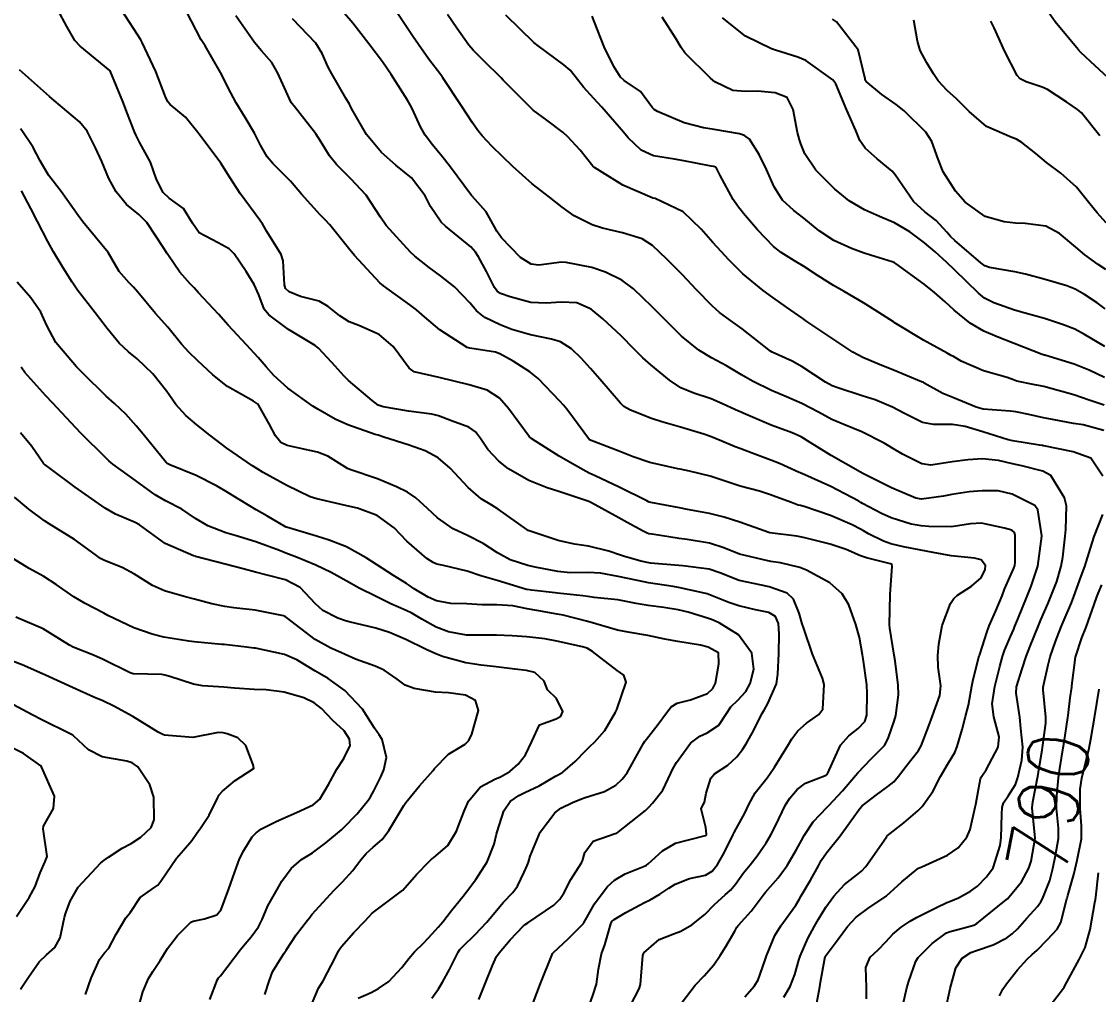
# Model space of a CAD drawing. Header units: metres. Extents: x 307586 to 320046, y 7427249 to 7434250.
# Drawn here: x 318114.9 to 318186.1, y 7430967.7 to 7431032 of the extents above; entities that cross this region are included whole.
import ezdxf
from ezdxf.enums import TextEntityAlignment as Align

# ---------------------------------------------------------------- set-up
doc = ezdxf.new("R2010")
doc.units = ezdxf.units.M
doc.header["$MEASUREMENT"] = 0
for name, color, linetype in [('Cotas', 45, 'Continuous'), ('Curvas de Nivel 1m', 11, 'Continuous'), ('Curvas de Nivel 5m', 15, 'Continuous')]:
    doc.layers.add(name, color=color, linetype=linetype)
doc.styles.add('Style-STANDARD', font='STANDARD.shx')

msp = doc.modelspace()

# ---------------------------------------------------------------- linework, layer by layer
at = {"layer": 'Curvas de Nivel 1m', "flags": 128}
for points, elevation in [([(318154.846, 7430966.317), (318155.739, 7430968.023), (318155.817, 7430968.303), (318155.982, 7430970.241), (318155.99, 7430970.301), (318156.002, 7430970.343), (318156.045, 7430970.407), (318157.064, 7430971.284), (318158.064, 7430971.686), (318158.49, 7430971.85), (318159.211, 7430972.263), (318160.08, 7430972.943), (318160.721, 7430973.609), (318161.42, 7430974.237), (318161.778, 7430974.553), (318162.104, 7430974.947), (318162.645, 7430975.695), (318163.074, 7430976.22), (318163.53, 7430976.814), (318164.138, 7430977.683), (318164.454, 7430978.205), (318164.759, 7430978.811), (318165.42, 7430980.191), (318165.711, 7430980.645), (318166.178, 7430981.216), (318166.727, 7430981.633), (318168.101, 7430982.161), (318168.16, 7430982.193), (318168.194, 7430982.252), (318169.051, 7430984.147), (318169.605, 7430984.757), (318170.23, 7430985.253), (318170.654, 7430985.708), (318170.787, 7430986.125), (318170.812, 7430987.57), (318170.789, 7430988.125), (318170.559, 7430989.848), (318170.515, 7430990.128), (318170.3, 7430991.266), (318170.068, 7430992.134), (318169.603, 7430993.424), (318169.171, 7430994.152), (318168.344, 7430994.874), (318166.804, 7430995.727), (318166.359, 7430995.9), (318165.09, 7430996.199), (318164.446, 7430996.291), (318164.364, 7430996.307), (318164.247, 7430996.329), (318162.368, 7430996.786), (318161.331, 7430997.205), (318160.375, 7430997.503), (318158.909, 7430997.743), (318158.378, 7430997.818), (318156.582, 7430998.097), (318156.381, 7430998.13), (318156.251, 7430998.172), (318155.991, 7430998.306), (318154.945, 7430998.879), (318154.391, 7430999.185), (318152.575, 7431000.174), (318152.402, 7431000.253), (318152.33, 7431000.278), (318152.138, 7431000.354), (318150.411, 7431000.922), (318149.635, 7431001.167), (318148.422, 7431001.642), (318147.078, 7431002.414), (318146.438, 7431002.926), (318145.721, 7431003.706), (318145.226, 7431004.438), (318144.895, 7431004.879), (318144.46, 7431005.168), (318143.32, 7431005.606), (318142.467, 7431005.922), (318142.021, 7431006.03), (318140.47, 7431006.231), (318138.796, 7431006.517), (318138.475, 7431006.632), (318138.069, 7431006.934), (318136.499, 7431008.272), (318136.223, 7431008.544), (318135.399, 7431009.444), (318134.521, 7431010.406), (318134.303, 7431010.572), (318132.539, 7431011.643), (318131.225, 7431012.61), (318130.931, 7431012.989), (318130.566, 7431013.935), (318130.268, 7431014.623), (318129.73, 7431015.48), (318128.929, 7431016.637), (318128.598, 7431016.983), (318127.883, 7431017.368), (318126.613, 7431018.023), (318126.177, 7431018.667), (318125.589, 7431019.632), (318124.639, 7431020.321), (318124.234, 7431020.694), (318123.793, 7431021.561), (318123.397, 7431022.703), (318122.686, 7431023.985), (318122.445, 7431024.468), (318122.345, 7431024.715), (318121.882, 7431025.899), (318121.574, 7431026.727), (318120.743, 7431028.74), (318118.759, 7431030.372), (318118.398, 7431030.764), (318117.866, 7431031.68), (318117.268, 7431032.775)], 783), ([(318158.004, 7430966.4), (318159.447, 7430968.259), (318160.029, 7430968.883), (318160.662, 7430969.618), (318161.093, 7430970.24), (318161.47, 7430970.817), (318162.067, 7430971.846), (318162.201, 7430972.099), (318162.299, 7430972.228), (318163.132, 7430973.17), (318163.926, 7430974.212), (318164, 7430974.305), (318164.096, 7430974.418), (318164.933, 7430975.376), (318165.519, 7430976.189), (318166.133, 7430977.237), (318166.469, 7430977.847), (318166.643, 7430978.175), (318167.241, 7430979.08), (318168.162, 7430980.047), (318168.283, 7430980.158), (318169.195, 7430981.128), (318170.043, 7430982.132), (318170.195, 7430982.309), (318171.082, 7430983.243), (318171.954, 7430984.113), (318172.06, 7430984.267), (318172.221, 7430984.658), (318172.606, 7430985.738), (318172.705, 7430986.105), (318172.881, 7430987.479), (318172.864, 7430988.104), (318172.666, 7430989.719), (318172.61, 7430990.107), (318172.31, 7430991.892), (318172.292, 7430992.11), (318172.333, 7430994.11), (318172.48, 7430995.99), (318172.45, 7430996.109), (318172.363, 7430996.146), (318170.764, 7430996.531), (318170.368, 7430996.673), (318169.436, 7430997.086), (318168.376, 7430997.449), (318166.689, 7430997.868), (318166.38, 7430997.927), (318166.159, 7430997.961), (318164.383, 7430998.196), (318164.319, 7430998.211), (318162.389, 7430998.883), (318161.364, 7430999.217), (318160.395, 7430999.462), (318158.94, 7430999.732), (318158.398, 7430999.831), (318156.503, 7431000.198), (318156.402, 7431000.22), (318156.348, 7431000.247), (318156.238, 7431000.302), (318154.416, 7431001.219), (318152.816, 7431001.957), (318152.43, 7431002.137), (318152.02, 7431002.356), (318151.006, 7431002.939), (318150.442, 7431003.257), (318148.621, 7431004.398), (318148.455, 7431004.551), (318147.097, 7431006.414), (318146.49, 7431007.099), (318145.677, 7431007.618), (318144.496, 7431007.973), (318142.503, 7431008.47), (318140.851, 7431008.839), (318140.509, 7431009.083), (318139.458, 7431010.511), (318138.535, 7431011.303), (318137.185, 7431011.892), (318136.547, 7431012.146), (318135.93, 7431012.549), (318135.167, 7431013.169), (318134.562, 7431013.511), (318133.317, 7431013.831), (318132.568, 7431014.122), (318132.33, 7431014.353), (318132.263, 7431014.595), (318132.178, 7431016.185), (318132.052, 7431016.598), (318131.102, 7431018.126), (318130.811, 7431018.617), (318130.733, 7431018.727), (318130.625, 7431018.86), (318129.335, 7431020.633), (318128.659, 7431021.697), (318128.055, 7431022.646), (318126.691, 7431024.47), (318126.603, 7431024.572), (318126.534, 7431024.662), (318125.715, 7431025.687), (318124.711, 7431026.51), (318124.548, 7431026.692), (318124.394, 7431027.017), (318123.751, 7431028.7), (318122.857, 7431030.614), (318122.813, 7431030.709), (318122.764, 7431030.804), (318121.505, 7431032.729)], 784), ([(318165.304, 7430967.479), (318165.72, 7430968.185), (318166.031, 7430968.966), (318166.295, 7430969.923), (318166.374, 7430970.177), (318166.889, 7430971.344), (318167.338, 7430972.167), (318167.603, 7430972.639), (318168.086, 7430973.437), (318168.607, 7430974.152), (318169.325, 7430974.921), (318170.114, 7430975.552), (318170.44, 7430975.805), (318170.73, 7430976.124), (318171.311, 7430976.939), (318172.111, 7430978.11), (318172.125, 7430978.128), (318172.143, 7430978.149), (318173.237, 7430979.014), (318174.16, 7430979.799), (318174.457, 7430980.086), (318175.169, 7430981.085), (318175.667, 7430982.068), (318176.202, 7430982.985), (318176.606, 7430983.659), (318176.766, 7430984.054), (318177.103, 7430985.179), (318177.333, 7430986.049), (318177.51, 7430986.788), (318177.744, 7430988.045), (318177.819, 7430988.493), (318178.226, 7430990.041), (318178.243, 7430990.081), (318178.285, 7430990.206), (318178.734, 7430991.606), (318178.896, 7430992.034), (318179.328, 7430993.025), (318179.74, 7430994.026), (318179.912, 7430994.452), (318180.354, 7430995.456), (318180.524, 7430995.854), (318180.577, 7430996.017), (318180.603, 7430996.254), (318180.615, 7430998.017), (318180.569, 7430998.202), (318180.386, 7430998.363), (318179.913, 7430998.5), (318178.391, 7430998.822), (318177.649, 7430998.788), (318176.388, 7430998.581), (318174.903, 7430998.597), (318174.388, 7430998.644), (318173.722, 7430998.764), (318172.394, 7430999.183), (318171.754, 7430999.477), (318170.516, 7431000.138), (318170.404, 7431000.199), (318170.274, 7431000.272), (318168.419, 7431001.254), (318166.496, 7431002.115), (318166.432, 7431002.139), (318166.402, 7431002.15), (318166.328, 7431002.182), (318165.008, 7431002.771), (318164.441, 7431003), (318163.205, 7431003.463), (318162.448, 7431003.74), (318162.091, 7431003.877), (318161.203, 7431004.249), (318160.457, 7431004.551), (318160.018, 7431004.706), (318158.466, 7431005.182), (318157.236, 7431005.528), (318156.475, 7431005.762), (318155.125, 7431006.32), (318154.713, 7431006.554), (318154.487, 7431006.764), (318153.136, 7431008.344), (318152.51, 7431009.061), (318151.901, 7431009.743), (318151.261, 7431010.369), (318150.53, 7431010.826), (318149.928, 7431010.99), (318148.536, 7431011.285), (318147.313, 7431011.641), (318146.546, 7431011.936), (318145.526, 7431012.435), (318144.981, 7431012.867), (318144.562, 7431013.378), (318143.515, 7431014.461), (318142.58, 7431015.191), (318141.846, 7431015.741), (318140.884, 7431016.496), (318140.597, 7431016.756), (318138.995, 7431018.516), (318138.628, 7431019.061), (318137.677, 7431020.53), (318136.659, 7431021.599), (318135.702, 7431022.555), (318135.247, 7431023.13), (318134.688, 7431024.029), (318134.331, 7431024.574), (318132.899, 7431026.4), (318132.76, 7431026.59), (318132.714, 7431026.661), (318131.833, 7431028.604), (318131.434, 7431029.294), (318130.757, 7431030.066), (318130.274, 7431030.625), (318129.037, 7431032.39)], 786), ([(318167.424, 7430966.75), (318167.68, 7430968.163), (318167.725, 7430968.464), (318168.043, 7430970.16), (318168.906, 7430971.301), (318169.517, 7430972.138), (318170.079, 7430972.756), (318170.86, 7430973.348), (318172.016, 7430974.111), (318172.058, 7430974.145), (318172.094, 7430974.175), (318173.113, 7430975.095), (318174.121, 7430975.94), (318174.214, 7430975.996), (318174.423, 7430976.085), (318176.131, 7430976.86), (318176.838, 7430977.351), (318177.421, 7430978.047), (318177.635, 7430978.558), (318177.964, 7430980.042), (318177.996, 7430980.212), (318178.181, 7430981.22), (318178.316, 7430981.914), (318178.367, 7430982.037), (318178.68, 7430982.515), (318179.494, 7430984.021), (318179.545, 7430984.698), (318179.207, 7430986.026), (318179.095, 7430986.871), (318179.259, 7430988.025), (318179.602, 7430989.346), (318179.779, 7430990.018), (318179.9, 7430990.405), (318180.303, 7430991.339), (318180.509, 7430991.818), (318180.592, 7430992.016), (318180.783, 7430992.479), (318181.401, 7430994.004), (318181.673, 7430994.67), (318182.099, 7430995.994), (318182.364, 7430997.971), (318182.363, 7430997.99), (318182.109, 7430999.704), (318181.9, 7430999.998), (318180.414, 7431000.75), (318179.489, 7431000.958), (318178.417, 7431000.974), (318177.566, 7431000.898), (318176.413, 7431000.717), (318175.862, 7431000.617), (318174.408, 7431000.417), (318174.031, 7431000.471), (318172.419, 7431001.163), (318170.483, 7431002.139), (318170.451, 7431002.157), (318170.433, 7431002.168), (318170.379, 7431002.195), (318168.444, 7431003.3), (318167.051, 7431004.174), (318166.458, 7431004.53), (318165.855, 7431004.796), (318164.47, 7431005.318), (318162.602, 7431006.108), (318162.482, 7431006.159), (318162.313, 7431006.233), (318161.045, 7431006.808), (318160.491, 7431007.043), (318159.35, 7431007.416), (318158.498, 7431007.772), (318157.745, 7431008.288), (318156.513, 7431009.309), (318155.97, 7431009.76), (318155.429, 7431010.316), (318154.536, 7431011.227), (318153.319, 7431012.342), (318152.559, 7431012.976), (318151.6, 7431013.401), (318150.564, 7431013.451), (318149.582, 7431013.37), (318148.563, 7431013.431), (318147.192, 7431013.788), (318146.569, 7431014.012), (318146.329, 7431014.182), (318146.164, 7431014.426), (318145.628, 7431015.474), (318145.096, 7431016.442), (318144.905, 7431016.753), (318144.603, 7431017.115), (318142.926, 7431018.467), (318142.626, 7431018.737), (318141.925, 7431019.77), (318141.576, 7431020.486), (318140.66, 7431021.66), (318139.64, 7431022.51), (318138.681, 7431023.337), (318137.683, 7431024.53), (318136.71, 7431026.254), (318136.615, 7431026.444), (318136.562, 7431026.542), (318136.327, 7431026.938), (318135.394, 7431028.56), (318135.164, 7431028.98), (318134.756, 7431029.891), (318134.331, 7431030.574), (318132.787, 7431032.193)], 787), ([(318170.78, 7430967.357), (318170.774, 7430968.122), (318170.728, 7430969.431), (318171.007, 7430970.12), (318171.552, 7430970.613), (318172.058, 7430971.129), (318172.525, 7430971.646), (318173.073, 7430972.1), (318173.667, 7430972.505), (318174.08, 7430972.752), (318175.413, 7430973.397), (318176.09, 7430973.731), (318176.319, 7430973.83), (318176.85, 7430974.052), (318177.657, 7430974.487), (318178.105, 7430974.826), (318178.719, 7430975.426), (318179.156, 7430976.025), (318179.62, 7430977.5), (318179.689, 7430978.017), (318179.72, 7430979.578), (318179.738, 7430980.016), (318179.844, 7430980.339), (318180.175, 7430980.805), (318180.64, 7430981.551), (318180.793, 7430982.004), (318181.053, 7430983.153), (318181.106, 7430984.001), (318180.983, 7430985.251), (318180.908, 7430986.003), (318180.677, 7430987.587), (318180.694, 7430988.006), (318181.077, 7430989.2), (318181.343, 7430989.999), (318181.596, 7430990.698), (318182.13, 7430991.993), (318182.317, 7430992.431), (318182.782, 7430993.532), (318182.972, 7430993.984), (318183.355, 7430994.973), (318183.648, 7430995.977), (318183.756, 7430996.589), (318183.91, 7430997.975), (318183.957, 7430998.405), (318183.996, 7430999.974), (318183.873, 7431000.514), (318182.971, 7431001.985), (318182.436, 7431002.27), (318181.045, 7431002.617), (318180.44, 7431002.753), (318179.504, 7431002.967), (318178.443, 7431003.074), (318177.472, 7431003.02), (318176.441, 7431002.881), (318175.032, 7431002.674), (318174.44, 7431002.751), (318173.153, 7431003.396), (318172.45, 7431003.807), (318172.265, 7431003.927), (318171.952, 7431004.118), (318170.464, 7431004.874), (318169.28, 7431005.343), (318168.476, 7431005.678), (318167.596, 7431006.169), (318166.489, 7431006.752), (318165.482, 7431007.184), (318164.497, 7431007.612), (318163.237, 7431008.223), (318162.507, 7431008.632), (318161.502, 7431009.234), (318160.518, 7431009.768), (318159.674, 7431010.268), (318158.537, 7431011.192), (318157.427, 7431012.291), (318156.562, 7431013.159), (318155.984, 7431013.725), (318155.367, 7431014.318), (318154.581, 7431014.902), (318153.5, 7431015.43), (318152.594, 7431015.749), (318150.894, 7431016.08), (318150.599, 7431016.087), (318149.089, 7431015.901), (318148.596, 7431015.957), (318147.876, 7431016.407), (318146.616, 7431017.711), (318146.326, 7431018.132), (318146.172, 7431018.427), (318145.613, 7431019.415), (318144.69, 7431020.449), (318144.644, 7431020.5), (318143.191, 7431022.465), (318142.679, 7431023.098), (318142.049, 7431023.842), (318141.569, 7431024.487), (318141.261, 7431025.054), (318140.711, 7431026.26), (318140.591, 7431026.501), (318140.408, 7431026.812), (318139.322, 7431028.514), (318138.751, 7431029.335), (318137.849, 7431030.529), (318136.783, 7431031.905), (318136.241, 7431032.548)], 788), ([(318186.397, 7431001.941), (318185.614, 7431003.122), (318184.449, 7431003.551), (318182.5, 7431003.942), (318182.453, 7431003.953), (318182.426, 7431003.963), (318182.213, 7431003.994), (318180.457, 7431004.274), (318180.14, 7431004.341), (318178.465, 7431004.862), (318177.299, 7431005.224), (318176.472, 7431005.343), (318175.2, 7431005.351), (318174.474, 7431005.491), (318173.24, 7431006.102), (318172.487, 7431006.504), (318171.34, 7431006.976), (318170.494, 7431007.252), (318168.875, 7431007.781), (318168.501, 7431007.922), (318168.057, 7431008.164), (318166.513, 7431009.173), (318165.863, 7431009.536), (318164.522, 7431010.145), (318164.412, 7431010.211), (318162.545, 7431011.689), (318161.764, 7431012.242), (318161.057, 7431012.752), (318160.562, 7431013.196), (318159.535, 7431014.27), (318158.588, 7431015.263), (318157.555, 7431016.29), (318156.612, 7431017.188), (318155.931, 7431017.625), (318154.62, 7431018.021), (318153.302, 7431018.343), (318152.625, 7431018.566), (318151.429, 7431019.166), (318150.636, 7431019.726), (318149.791, 7431020.389), (318148.656, 7431021.282), (318147.382, 7431022.413), (318146.68, 7431023.082), (318146.005, 7431023.75), (318145.351, 7431024.44), (318145.053, 7431024.799), (318144.701, 7431025.302), (318143.961, 7431026.458), (318142.74, 7431028.276), (318142.6, 7431028.472), (318141.803, 7431029.534), (318141.122, 7431030.495), (318140.77, 7431031.003), (318139.755, 7431032.51)], 789), ([(318186.49, 7431006.637), (318185.511, 7431006.972), (318184.496, 7431007.317), (318182.659, 7431007.831), (318182.502, 7431007.866), (318182.399, 7431007.889), (318181.807, 7431008), (318180.717, 7431008.229), (318180.506, 7431008.3), (318180.077, 7431008.455), (318178.512, 7431008.901), (318177.025, 7431009.547), (318176.521, 7431009.841), (318176.382, 7431009.922), (318176.1, 7431010.066), (318174.536, 7431010.932), (318172.612, 7431012.109), (318172.553, 7431012.144), (318171.353, 7431012.92), (318170.566, 7431013.411), (318169.286, 7431014.153), (318168.579, 7431014.555), (318167.567, 7431015.192), (318166.597, 7431015.817), (318165.999, 7431016.189), (318165.131, 7431016.725), (318164.612, 7431017.126), (318163.554, 7431018.221), (318162.634, 7431019.321), (318162.231, 7431019.828), (318161.954, 7431020.24), (318161.092, 7431021.828), (318160.866, 7431022.257), (318160.782, 7431022.366), (318160.674, 7431022.415), (318160.489, 7431022.448), (318158.678, 7431022.8), (318158.061, 7431022.904), (318156.681, 7431023.136), (318155.867, 7431023.494), (318155.002, 7431024.325), (318154.698, 7431024.688), (318153.273, 7431026.345), (318152.729, 7431026.925), (318152.042, 7431027.666), (318151.503, 7431028.369), (318151.16, 7431028.786), (318150.751, 7431029.143), (318149.043, 7431030.397), (318148.766, 7431030.63), (318146.901, 7431032.419)], 791), ([(318186.508, 7431008.454), (318185.494, 7431008.937), (318184.517, 7431009.349), (318182.576, 7431009.936), (318182.523, 7431009.95), (318182.49, 7431009.958), (318182.402, 7431009.992), (318180.533, 7431010.701), (318179.425, 7431011.146), (318178.545, 7431011.523), (318177.628, 7431012.049), (318176.562, 7431012.925), (318175.967, 7431013.47), (318175.264, 7431014.08), (318174.581, 7431014.63), (318172.731, 7431015.978), (318172.602, 7431016.059), (318172.481, 7431016.112), (318171.03, 7431016.556), (318170.608, 7431016.693), (318169.772, 7431016.988), (318168.617, 7431017.521), (318167.651, 7431018.17), (318166.631, 7431018.991), (318165.96, 7431019.514), (318165.21, 7431020.201), (318164.656, 7431021.083), (318164.166, 7431022.215), (318163.68, 7431023.223), (318163.033, 7431024.227), (318162.697, 7431024.481), (318162.363, 7431024.57), (318160.702, 7431024.856), (318159.989, 7431024.982), (318158.708, 7431025.311), (318156.953, 7431026.065), (318156.721, 7431026.192), (318156.622, 7431026.302), (318155.811, 7431027.391), (318154.741, 7431028.116), (318154.505, 7431028.332), (318154.052, 7431029.035), (318153.407, 7431030.344), (318152.787, 7431031.977), (318152.625, 7431032.353)], 792), ([(318186.532, 7431010.524), (318185.193, 7431011.31), (318184.548, 7431011.66), (318183.746, 7431011.978), (318182.557, 7431012.357), (318181.266, 7431012.716), (318180.562, 7431012.921), (318179.206, 7431013.394), (318178.57, 7431013.721), (318178.175, 7431014.044), (318176.596, 7431015.592), (318176.086, 7431016.068), (318175.305, 7431016.775), (318174.616, 7431017.37), (318173.641, 7431018.1), (318172.629, 7431018.693), (318171.623, 7431019.115), (318170.637, 7431019.543), (318169.626, 7431020.15), (318168.655, 7431020.94), (318167.41, 7431022.173), (318166.684, 7431023.266), (318166.429, 7431023.922), (318166.344, 7431024.185), (318166.212, 7431024.675), (318165.911, 7431026.192), (318165.513, 7431026.98), (318164.734, 7431027.286), (318163.565, 7431027.392), (318162.734, 7431027.374), (318161.932, 7431027.44), (318160.741, 7431028.024), (318160.457, 7431028.263), (318158.76, 7431029.948), (318158.503, 7431030.283), (318158.164, 7431030.894), (318157.253, 7431032.295)], 793), ([(318186.564, 7431013.015), (318186.027, 7431013.407), (318185.188, 7431013.961), (318184.578, 7431014.296), (318184.033, 7431014.524), (318182.587, 7431014.952), (318181.3, 7431015.301), (318180.594, 7431015.457), (318178.907, 7431015.728), (318178.6, 7431015.849), (318178.34, 7431016.043), (318176.618, 7431017.533), (318176.337, 7431017.781), (318176.08, 7431018.068), (318175.391, 7431018.839), (318174.636, 7431019.419), (318173.874, 7431020.098), (318172.669, 7431021.865), (318172.475, 7431022.113), (318171.48, 7431022.927), (318170.688, 7431023.638), (318170.337, 7431024.144), (318170.057, 7431024.792), (318169.465, 7431026.153), (318168.74, 7431027.888), (318168.54, 7431028.162), (318166.755, 7431029.43), (318166.232, 7431029.662), (318164.762, 7431030.113), (318164.492, 7431030.213), (318162.775, 7431031.05), (318161.256, 7431032.253)], 794), ([(318186.747, 7431028.314), (318185.891, 7431029.089), (318184.955, 7431029.967), (318184.766, 7431030.168), (318183.251, 7431031.985), (318182.8, 7431032.652)], 798), ([(318186.63, 7431018.684), (318186.039, 7431019.351), (318185.544, 7431019.956), (318184.659, 7431021.062), (318183.62, 7431021.981), (318182.68, 7431022.68), (318181.967, 7431023.282), (318181.052, 7431024.015), (318180.696, 7431024.219), (318180.388, 7431024.332), (318178.708, 7431025.074), (318177.572, 7431026.052), (318176.731, 7431026.889), (318176.11, 7431027.443), (318175.522, 7431028.078), (318175.214, 7431028.549), (318174.755, 7431029.28), (318174.331, 7431030.094), (318174.154, 7431030.714), (318173.902, 7431032.099)], 796), ([(318186.206, 7431024.441), (318184.996, 7431025.966), (318184.853, 7431026.097), (318184.725, 7431026.191), (318184.028, 7431026.679), (318182.738, 7431027.508), (318182.405, 7431027.66), (318181.34, 7431028.011), (318180.943, 7431028.215), (318180.747, 7431028.432), (318179.93, 7431030.028), (318179.226, 7431031.596), (318178.996, 7431032.038)], 797), ([(318152.231, 7430966.348), (318152.699, 7430967.661), (318152.91, 7430968.341), (318153.048, 7430969.325), (318153.238, 7430970.338), (318153.454, 7430970.934), (318153.86, 7430972.332), (318153.929, 7430972.477), (318154.076, 7430972.619), (318154.847, 7430973.085), (318156.087, 7430973.73), (318156.466, 7430973.919), (318157.091, 7430974.29), (318157.697, 7430974.686), (318158.103, 7430974.941), (318159.057, 7430975.318), (318160.112, 7430975.552), (318160.56, 7430975.802), (318160.906, 7430976.242), (318161.355, 7430977.013), (318161.961, 7430978.232), (318162.016, 7430978.36), (318162.147, 7430978.618), (318162.728, 7430979.654), (318162.993, 7430980.222), (318163.409, 7430980.983), (318164.19, 7430981.983), (318164.293, 7430982.107), (318164.365, 7430982.207), (318164.686, 7430982.691), (318165.612, 7430984.189), (318165.84, 7430984.564), (318166.226, 7430985.08), (318166.802, 7430985.607), (318167.629, 7430986.166), (318167.885, 7430986.525), (318167.965, 7430988.163), (318167.858, 7430988.573), (318167.205, 7430990.171), (318166.636, 7430991.849), (318166.526, 7430992.178), (318166.32, 7430992.875), (318165.952, 7430993.809), (318165.514, 7430994.192), (318164.339, 7430994.613), (318163.831, 7430994.724), (318162.345, 7430995.035), (318161.065, 7430995.536), (318160.356, 7430995.777), (318158.621, 7430996.016), (318158.359, 7430996.038), (318156.481, 7430996.179), (318156.361, 7430996.198), (318155.835, 7430996.308), (318154.693, 7430996.652), (318154.367, 7430996.765), (318153.728, 7430996.978), (318152.372, 7430997.301), (318151.455, 7430997.445), (318150.376, 7430997.69), (318148.463, 7430998.318), (318148.382, 7430998.351), (318148.304, 7430998.401), (318146.396, 7430999.748), (318145.98, 7431000.007), (318145.286, 7431000.437), (318144.414, 7431001.191), (318143.238, 7431002.462), (318142.44, 7431003.154), (318141.576, 7431003.615), (318140.448, 7431004.003), (318138.833, 7431004.516), (318138.454, 7431004.639), (318138.274, 7431004.702), (318136.461, 7431005.335), (318135.613, 7431005.701), (318134.471, 7431006.366), (318134.145, 7431006.573), (318132.49, 7431007.758), (318131.564, 7431008.604), (318131.057, 7431009.16), (318130.515, 7431009.786), (318129.747, 7431010.628), (318128.542, 7431011.933), (318127.893, 7431012.647), (318126.567, 7431014.066), (318126.292, 7431014.386), (318126.031, 7431014.668), (318125.335, 7431015.433), (318124.591, 7431016.526), (318124.492, 7431016.691), (318124.317, 7431016.973), (318123.163, 7431018.705), (318122.628, 7431019.247), (318121.821, 7431019.908), (318121.126, 7431020.733), (318120.656, 7431021.633), (318120.175, 7431022.745), (318119.769, 7431023.662), (318119.208, 7431024.755), (318118.699, 7431025.365), (318117.036, 7431026.777), (318116.717, 7431027.058), (318114.743, 7431028.81)], 782), ([(318148.723, 7430967.103), (318149.204, 7430968.382), (318149.968, 7430970.297), (318150.003, 7430970.371), (318150.025, 7430970.389), (318150.043, 7430970.404), (318151.061, 7430971.356), (318152.039, 7430972.35), (318152.057, 7430972.367), (318152.073, 7430972.4), (318152.782, 7430973.647), (318153.282, 7430974.338), (318153.647, 7430974.787), (318154.106, 7430975.22), (318154.804, 7430975.629), (318156.121, 7430976.167), (318156.209, 7430976.212), (318156.317, 7430976.298), (318157.277, 7430977.143), (318158.137, 7430977.658), (318160.029, 7430978.139), (318160.142, 7430978.174), (318160.177, 7430978.215), (318160.189, 7430978.25), (318160.147, 7430978.694), (318159.843, 7430979.938), (318159.997, 7430980.252), (318160.047, 7430980.369), (318160.174, 7430980.968), (318160.469, 7430981.967), (318160.715, 7430982.245), (318161.606, 7430982.829), (318162.204, 7430983.382), (318162.577, 7430983.859), (318162.817, 7430984.224), (318163.319, 7430985.126), (318163.855, 7430986.214), (318163.996, 7430986.462), (318164.25, 7430986.899), (318164.813, 7430988.202), (318164.911, 7430988.842), (318164.967, 7430990.2), (318165.005, 7430991.497), (318164.947, 7430992.2), (318164.761, 7430992.647), (318164.32, 7430992.92), (318163.435, 7430993.105), (318162.324, 7430993.356), (318161.669, 7430993.58), (318160.331, 7430994.112), (318160.221, 7430994.15), (318159.744, 7430994.266), (318158.337, 7430994.577), (318157.985, 7430994.636), (318156.342, 7430994.887), (318155.627, 7430995.027), (318154.348, 7430995.31), (318153.174, 7430995.518), (318152.351, 7430995.564), (318151.172, 7430995.546), (318150.352, 7430995.625), (318148.843, 7430995.908), (318148.357, 7430996.025), (318147.204, 7430996.412), (318146.367, 7430996.862), (318145.413, 7430997.478), (318144.376, 7430998.003), (318143.425, 7430998.46), (318142.39, 7430999.186), (318141.722, 7430999.806), (318140.959, 7431000.492), (318140.409, 7431000.874), (318139.685, 7431001.236), (318138.421, 7431001.752), (318136.6, 7431002.369), (318136.431, 7431002.435), (318136.251, 7431002.543), (318135.139, 7431003.259), (318134.442, 7431003.521), (318133.247, 7431003.78), (318132.447, 7431003.97), (318132.027, 7431004.174), (318131.682, 7431004.602), (318131.247, 7431005.394), (318130.568, 7431006.619), (318130.474, 7431006.724), (318130.206, 7431006.894), (318128.491, 7431007.877), (318127.526, 7431008.65), (318126.512, 7431009.587), (318125.961, 7431010.112), (318125.46, 7431010.676), (318124.539, 7431011.787), (318123.74, 7431012.698), (318122.567, 7431014.106), (318122.283, 7431014.427), (318121.987, 7431014.719), (318121.334, 7431015.482), (318120.593, 7431016.74), (318118.931, 7431018.757), (318118.627, 7431019.176), (318117.485, 7431020.772), (318116.659, 7431021.853), (318116.104, 7431022.789), (318115.615, 7431023.729), (318114.894, 7431024.807), (318114.803, 7431024.918)], 781), ([(318142.007, 7430967.401), (318142.447, 7430968.035), (318142.711, 7430968.463), (318143.185, 7430969.305), (318143.752, 7430970.453), (318143.869, 7430970.628), (318144.048, 7430970.806), (318144.888, 7430971.61), (318145.658, 7430972.426), (318146.078, 7430972.94), (318146.752, 7430973.748), (318147.384, 7430974.407), (318147.683, 7430974.82), (318148.113, 7430975.743), (318148.332, 7430976.185), (318148.421, 7430976.396), (318148.527, 7430976.794), (318149.174, 7430978.385), (318150.156, 7430979.677), (318150.542, 7430979.983), (318151.318, 7430980.358), (318151.921, 7430980.598), (318152.168, 7430980.679), (318153.432, 7430981.079), (318154.181, 7430981.506), (318154.611, 7430981.9), (318154.934, 7430982.319), (318155.848, 7430983.944), (318156.044, 7430984.303), (318156.109, 7430984.407), (318156.217, 7430984.546), (318156.994, 7430985.53), (318157.551, 7430986.287), (318157.856, 7430986.675), (318158.249, 7430986.911), (318159.123, 7430987.138), (318160.256, 7430987.57), (318160.614, 7430987.892), (318160.789, 7430988.245), (318161.006, 7430989.512), (318160.972, 7430990.243), (318160.289, 7430990.623), (318159.786, 7430990.762), (318158.294, 7430991.004), (318157.424, 7430991.161), (318156.299, 7430991.403), (318155.011, 7430991.611), (318154.304, 7430991.744), (318152.346, 7430992.316), (318152.313, 7430992.329), (318152.244, 7430992.351), (318150.694, 7430992.743), (318150.317, 7430992.819), (318148.972, 7430993.046), (318148.321, 7430993.171), (318147.383, 7430993.349), (318146.323, 7430993.422), (318145.323, 7430993.435), (318144.323, 7430993.483), (318143.267, 7430993.517), (318142.325, 7430993.689), (318141.782, 7430993.93), (318140.843, 7430994.492), (318140.533, 7430994.695), (318140.336, 7430994.826), (318139.489, 7430995.361), (318138.349, 7430996.104), (318137.678, 7430996.527), (318136.364, 7430997.255), (318135.227, 7430997.701), (318134.374, 7430997.972), (318132.409, 7430998.563), (318132.383, 7430998.573), (318132.343, 7430998.591), (318131.089, 7430999.309), (318130.394, 7430999.717), (318128.873, 7431000.635), (318128.407, 7431000.918), (318127.765, 7431001.294), (318126.423, 7431001.979), (318124.685, 7431002.686), (318124.514, 7431002.769), (318124.434, 7431002.835), (318122.922, 7431004.705), (318122.459, 7431005.275), (318121.779, 7431006.034), (318121.021, 7431006.732), (318120.48, 7431007.225), (318118.93, 7431008.756), (318118.507, 7431009.178), (318117.134, 7431010.774), (318116.54, 7431011.904), (318116.154, 7431012.786), (318115.493, 7431013.727), (318114.572, 7431014.758)], 779), ([(318137.138, 7430967.397), (318138.012, 7430967.791), (318138.487, 7430968.041), (318139.171, 7430968.503), (318140.032, 7430969.428), (318140.491, 7430970.033), (318140.873, 7430970.482), (318141.471, 7430971.056), (318142.061, 7430971.675), (318142.434, 7430972.1), (318142.733, 7430972.463), (318143.321, 7430973.217), (318144.09, 7430974.164), (318144.317, 7430974.447), (318144.925, 7430975.258), (318145.676, 7430976.427), (318146.135, 7430977.59), (318146.299, 7430978.26), (318146.341, 7430978.418), (318146.779, 7430979.791), (318147.199, 7430980.41), (318147.76, 7430980.814), (318148.172, 7430981.003), (318149.12, 7430981.445), (318150.189, 7430982.082), (318150.374, 7430982.184), (318150.691, 7430982.365), (318151.503, 7430983.054), (318152.207, 7430983.782), (318152.487, 7430984.071), (318152.771, 7430984.344), (318153.453, 7430985.109), (318154.174, 7430986.331), (318154.198, 7430986.376), (318154.245, 7430986.503), (318154.872, 7430988.321), (318154.712, 7430988.768), (318154.27, 7430989.085), (318152.636, 7430990.346), (318152.286, 7430990.556), (318151.986, 7430990.655), (318150.293, 7430991.026), (318149.498, 7430991.179), (318148.297, 7430991.307), (318147.335, 7430991.372), (318146.298, 7430991.428), (318145.312, 7430991.42), (318144.298, 7430991.428), (318143.128, 7430991.635), (318142.305, 7430991.954), (318141.344, 7430992.48), (318140.698, 7430992.868), (318140.319, 7430993.054), (318139.31, 7430993.497), (318138.328, 7430993.986), (318137.208, 7430994.531), (318136.338, 7430995.002), (318135.362, 7430995.573), (318134.348, 7430996.06), (318133.055, 7430996.583), (318132.357, 7430996.853), (318131.939, 7430997.017), (318130.368, 7430997.592), (318128.999, 7430998.009), (318128.376, 7430998.19), (318127.197, 7430998.652), (318126.388, 7430999.133), (318125.466, 7430999.746), (318124.399, 7431000.299), (318123.716, 7431000.697), (318122.417, 7431001.639), (318120.909, 7431002.733), (318120.641, 7431002.943), (318120.437, 7431003.138), (318118.814, 7431004.756), (318118.457, 7431005.13), (318116.913, 7431006.776), (318116.48, 7431007.245), (318115.09, 7431008.801), (318114.849, 7431009.147)], 778), ([(318133.996, 7430966.805), (318134.515, 7430968.063), (318134.829, 7430968.558), (318135.666, 7430970.173), (318135.831, 7430970.543), (318135.919, 7430970.668), (318136.047, 7430970.816), (318136.849, 7430971.744), (318137.615, 7430972.525), (318137.834, 7430972.764), (318138.078, 7430973.022), (318140.015, 7430974.491), (318140.094, 7430974.559), (318141.002, 7430975.583), (318141.854, 7430976.473), (318141.989, 7430976.597), (318142.116, 7430976.688), (318143.08, 7430977.509), (318143.648, 7430978.455), (318143.788, 7430978.812), (318144.156, 7430979.778), (318144.451, 7430980.446), (318145.232, 7430981.379), (318146.185, 7430981.895), (318146.551, 7430982.053), (318147.184, 7430982.41), (318147.716, 7430982.887), (318148.204, 7430983.507), (318148.627, 7430984.394), (318149.134, 7430985.481), (318150.236, 7430985.888), (318150.553, 7430986.052), (318150.675, 7430986.366), (318150.252, 7430987.231), (318149.677, 7430987.798), (318149.449, 7430988.382), (318148.822, 7430988.945), (318148.27, 7430989.086), (318147.513, 7430989.165), (318146.272, 7430989.324), (318145.277, 7430989.439), (318144.274, 7430989.589), (318142.73, 7430990.014), (318142.28, 7430990.178), (318141.635, 7430990.476), (318140.293, 7430991.136), (318139.205, 7430991.601), (318138.303, 7430991.885), (318136.551, 7430992.296), (318136.31, 7430992.363), (318135.793, 7430992.548), (318134.8, 7430993.045), (318134.322, 7430993.5), (318133.3, 7430994.58), (318132.338, 7430995.073), (318131.131, 7430995.393), (318130.343, 7430995.592), (318129.526, 7430995.809), (318128.348, 7430996.125), (318126.39, 7430996.622), (318126.353, 7430996.633), (318126.329, 7430996.637), (318126.241, 7430996.662), (318124.365, 7430997.489), (318122.681, 7430998.707), (318122.385, 7430998.88), (318121.083, 7430999.423), (318120.394, 7430999.821), (318119.075, 7431000.753), (318118.41, 7431001.219), (318116.768, 7431002.436), (318116.431, 7431002.683), (318116.378, 7431002.726), (318116.333, 7431002.781), (318115.554, 7431003.904), (318114.808, 7431004.805)], 777), ([(318130.966, 7430967.643), (318131.27, 7430968.598), (318131.478, 7430969.146), (318132.038, 7430970.073), (318132.25, 7430970.378), (318132.379, 7430970.587), (318133.044, 7430971.594), (318133.797, 7430972.573), (318133.915, 7430972.731), (318134.077, 7430972.933), (318135.56, 7430974.548), (318136.098, 7430975.095), (318136.783, 7430975.857), (318137.299, 7430976.528), (318137.667, 7430976.977), (318138.126, 7430977.392), (318138.731, 7430977.914), (318139.17, 7430978.505), (318140.159, 7430980.145), (318140.298, 7430980.352), (318140.406, 7430980.488), (318141.205, 7430981.453), (318142.1, 7430982.471), (318142.141, 7430982.523), (318142.194, 7430982.604), (318143.121, 7430983.544), (318144.21, 7430984.208), (318144.465, 7430984.446), (318144.656, 7430984.88), (318145.101, 7430986.437), (318144.909, 7430987.106), (318144.248, 7430987.443), (318143.108, 7430987.604), (318142.251, 7430987.658), (318140.848, 7430987.89), (318140.257, 7430988.12), (318139.725, 7430988.498), (318138.867, 7430989.109), (318138.271, 7430989.372), (318136.976, 7430989.833), (318136.279, 7430990.132), (318135.999, 7430990.263), (318135.341, 7430990.554), (318134.291, 7430991.129), (318132.403, 7430992.589), (318132.314, 7430992.657), (318132.202, 7430992.703), (318130.318, 7430993.078), (318128.922, 7430993.234), (318128.32, 7430993.309), (318127.468, 7430993.502), (318126.324, 7430993.792), (318125.622, 7430993.967), (318124.329, 7430994.344), (318123.544, 7430994.698), (318122.34, 7430995.446), (318121.517, 7430995.891), (318120.349, 7430996.351), (318120.092, 7430996.484), (318119.731, 7430996.746), (318118.368, 7430997.738), (318116.693, 7430998.777), (318116.385, 7430998.977), (318115.347, 7430999.751), (318114.4, 7431000.54)], 776), ([(318173.182, 7430966.927), (318173.439, 7430968.096), (318173.579, 7430968.543), (318174.041, 7430969.852), (318174.18, 7430970.088), (318175.111, 7430971.02), (318176.068, 7430971.723), (318176.3, 7430971.827), (318177.151, 7430972.049), (318177.877, 7430972.24), (318178.076, 7430972.345), (318179.914, 7430973.836), (318180.093, 7430973.987), (318181.017, 7430975.093), (318181.521, 7430975.996), (318181.658, 7430976.465), (318181.921, 7430977.992), (318181.916, 7430978.222), (318181.727, 7430979.994), (318181.772, 7430980.39), (318182.094, 7430981.991), (318182.105, 7430982.08), (318182.199, 7430982.646), (318182.391, 7430983.808), (318182.418, 7430983.988), (318182.634, 7430985.589), (318182.647, 7430985.986), (318182.454, 7430987.795), (318182.465, 7430987.988), (318182.798, 7430989.465), (318182.924, 7430989.984), (318183.268, 7430991.01), (318183.661, 7430991.977), (318183.852, 7430992.44), (318184.329, 7430993.561), (318184.49, 7430993.968), (318184.983, 7430995.331), (318185.207, 7430995.957), (318185.599, 7430997.176), (318185.841, 7430997.948), (318186.397, 7430999.396)], 789), ([(318122.592, 7430966.704), (318122.886, 7430967.825), (318123.268, 7430968.698), (318123.56, 7430969.162), (318124.035, 7430969.893), (318124.528, 7430970.683), (318125.18, 7430971.549), (318126.069, 7430972.426), (318126.228, 7430972.501), (318126.965, 7430972.651), (318127.798, 7430972.92), (318128.079, 7430973.268), (318128.591, 7430974.633), (318128.854, 7430975.382), (318129.283, 7430976.622), (318129.572, 7430977.167), (318130.135, 7430978.069), (318130.391, 7430978.355), (318130.751, 7430978.604), (318131.663, 7430979.08), (318132.15, 7430979.283), (318133.055, 7430979.68), (318134.159, 7430980.194), (318134.609, 7430980.563), (318135.183, 7430981.549), (318135.732, 7430982.547), (318136.2, 7430983.267), (318136.62, 7430984.124), (318136.579, 7430984.536), (318136.218, 7430985.098), (318135.459, 7430985.785), (318134.711, 7430986.563), (318134.238, 7430986.932), (318133.547, 7430987.273), (318132.249, 7430987.657), (318131.048, 7430987.805), (318130.251, 7430987.825), (318128.96, 7430987.922), (318128.253, 7430987.988), (318126.834, 7430988.074), (318126.256, 7430988.174), (318124.675, 7430988.684), (318124.36, 7430988.784), (318124.264, 7430988.806), (318124.142, 7430988.814), (318122.265, 7430988.869), (318122.05, 7430988.928), (318120.274, 7430989.802), (318119.632, 7430990.095), (318118.282, 7430990.631), (318118.04, 7430990.762), (318116.299, 7430991.848), (318114.499, 7430992.618)], 774), ([(318119.11, 7430967.64), (318119.483, 7430968.738), (318120.035, 7430969.971), (318120.359, 7430970.408), (318120.635, 7430970.724), (318121.141, 7430971.635), (318121.77, 7430972.713), (318121.913, 7430972.873), (318122.077, 7430973.107), (318122.722, 7430974.068), (318123.613, 7430974.695), (318123.896, 7430974.891), (318124.097, 7430975.146), (318125.123, 7430976.675), (318125.596, 7430977.193), (318126.131, 7430977.842), (318126.472, 7430978.322), (318126.707, 7430978.654), (318127.279, 7430979.521), (318127.839, 7430980.643), (318127.942, 7430980.867), (318128.17, 7430981.103), (318129, 7430981.809), (318130.192, 7430982.572), (318130.218, 7430982.584), (318130.242, 7430982.61), (318130.195, 7430982.831), (318129.712, 7430984.121), (318129.173, 7430984.626), (318128.481, 7430984.902), (318128.216, 7430984.963), (318127.888, 7430984.972), (318126.213, 7430984.66), (318124.334, 7430984.808), (318124.214, 7430984.844), (318123.899, 7430985.01), (318122.226, 7430986.03), (318120.98, 7430986.723), (318120.238, 7430987.066), (318119.66, 7430987.321), (318118.251, 7430987.958), (318116.459, 7430988.778), (318116.264, 7430988.87), (318114.915, 7430989.446), (318114.272, 7430989.704)], 773), ([(318179.568, 7430967.566), (318179.786, 7430968.014), (318180.026, 7430968.355), (318180.767, 7430969.272), (318181.407, 7430969.996), (318181.743, 7430970.297), (318182.052, 7430970.57), (318182.758, 7430971.287), (318183.388, 7430971.977), (318183.633, 7430972.418), (318184.035, 7430973.971), (318184.043, 7430974.021), (318184.096, 7430974.196), (318184.488, 7430975.594), (318184.567, 7430975.963), (318184.7, 7430976.533), (318185, 7430977.957), (318185.007, 7430978.813), (318184.898, 7430979.959), (318184.914, 7430981.227), (318185.021, 7430981.958), (318185.28, 7430983.03), (318185.504, 7430983.951), (318185.621, 7430984.55), (318185.854, 7430985.946), (318186.157, 7430987.837)], 791), ([(318114.805, 7430968.004), (318115.329, 7430968.79), (318116.033, 7430969.804), (318116.532, 7430970.281), (318117.083, 7430970.77), (318117.427, 7430971.391), (318117.711, 7430972.764), (318117.79, 7430973.048), (318118.084, 7430973.824), (318118.611, 7430974.752), (318120.109, 7430976.366), (318120.317, 7430976.522), (318120.621, 7430976.725), (318121.519, 7430977.319), (318122.127, 7430977.648), (318122.769, 7430978.068), (318123.436, 7430978.697), (318123.647, 7430979.196), (318123.617, 7430980.695), (318123.36, 7430981.513), (318122.556, 7430982.706), (318122.195, 7430982.965), (318121.827, 7430983.083), (318120.199, 7430983.361), (318119.29, 7430983.83), (318118.3, 7430984.759), (318118.256, 7430984.802), (318118.214, 7430984.823), (318118.088, 7430984.888), (318116.223, 7430985.82), (318115.582, 7430986.146), (318114.348, 7430986.808)], 772), ([(318114.547, 7430972.803), (318115.365, 7430974.07), (318115.762, 7430974.785), (318116.102, 7430975.697), (318116.438, 7430976.449), (318116.559, 7430976.776), (318116.3, 7430978.619), (318116.333, 7430978.778), (318116.979, 7430979.947), (318117.041, 7430980.771), (318116.192, 7430982.72), (318116.142, 7430982.781), (318114.999, 7430983.596), (318114.205, 7430983.994)], 771), ([(318182.987, 7430967.006), (318183.738, 7430967.973), (318183.855, 7430968.141), (318184.028, 7430968.472), (318184.849, 7430969.958), (318185.248, 7430970.759), (318185.579, 7430971.947), (318185.882, 7430973.734), (318185.925, 7430973.943), (318185.951, 7430974.086), (318186.119, 7430975.707)], 792)]:
    msp.add_lwpolyline(points, dxfattribs=dict(at, elevation=elevation))
at = {"layer": 'Curvas de Nivel 5m', "flags": 128}
for points, elevation in [([(318162.733, 7430967.505), (318163.361, 7430968.217), (318163.613, 7430968.628), (318164.04, 7430969.871), (318164.156, 7430970.208), (318164.709, 7430971.555), (318165.098, 7430972.195), (318166.087, 7430973.552), (318166.324, 7430973.944), (318166.454, 7430974.176), (318167.058, 7430975.221), (318167.586, 7430976.165), (318167.779, 7430976.511), (318168.131, 7430977.015), (318169.035, 7430978.147), (318170.159, 7430979.713), (318170.329, 7430979.961), (318170.49, 7430980.127), (318171.429, 7430980.862), (318172.182, 7430981.412), (318172.57, 7430981.724), (318172.894, 7430982.103), (318173.457, 7430982.84), (318174.21, 7430983.8), (318174.379, 7430984.088), (318174.892, 7430985.421), (318175.143, 7430986.076), (318175.62, 7430987.433), (318175.682, 7430988.069), (318175.511, 7430989.308), (318175.493, 7430990.072), (318175.552, 7430990.813), (318175.789, 7430992.068), (318176.328, 7430993.522), (318176.544, 7430993.845), (318176.797, 7430994.055), (318177.725, 7430994.663), (318178.351, 7430995.218), (318178.629, 7430995.768), (318178.64, 7430996.037), (318178.366, 7430996.394), (318177.91, 7430996.502), (318176.369, 7430996.671), (318175.187, 7430996.894), (318174.372, 7430997.034), (318173.219, 7430997.257), (318172.376, 7430997.46), (318171.886, 7430997.626), (318170.895, 7430998.132), (318170.569, 7430998.321), (318170.386, 7430998.426), (318169.819, 7430998.715), (318168.395, 7430999.345), (318166.653, 7430999.925), (318166.401, 7430999.988), (318166.247, 7431000.028), (318165.812, 7431000.189), (318164.784, 7431000.58), (318164.41, 7431000.712), (318163.697, 7431000.934), (318162.419, 7431001.277), (318161.692, 7431001.511), (318160.428, 7431001.94), (318159.055, 7431002.274), (318158.434, 7431002.393), (318158.296, 7431002.42), (318156.438, 7431002.847), (318155.34, 7431003.214), (318154.445, 7431003.565), (318152.453, 7431004.35), (318150.945, 7431006.373), (318150.734, 7431006.625), (318150.488, 7431006.897), (318149.061, 7431008.394), (318148.507, 7431008.83), (318147.389, 7431009.537), (318146.519, 7431010.031), (318146.225, 7431010.13), (318144.522, 7431010.396), (318144.347, 7431010.452), (318142.54, 7431011.613), (318141.53, 7431012.485), (318141.009, 7431012.945), (318140.561, 7431013.279), (318138.816, 7431014.518), (318138.575, 7431014.73), (318136.906, 7431016.537), (318136.598, 7431016.903), (318135.261, 7431018.56), (318134.954, 7431018.892), (318134.629, 7431019.212), (318133.391, 7431020.583), (318132.656, 7431021.458), (318131.504, 7431022.608), (318131.112, 7431023.049), (318130.685, 7431023.82), (318130.291, 7431024.624), (318129.674, 7431025.66), (318129.075, 7431026.636), (318128.723, 7431027.299), (318128.031, 7431028.647), (318127.026, 7431030.392), (318126.852, 7431030.659), (318126.765, 7431030.809), (318125.774, 7431032.675)], 785), ([(318186.468, 7431004.954), (318185.099, 7431005.336), (318184.475, 7431005.428), (318182.715, 7431005.752), (318182.48, 7431005.802), (318181.503, 7431006.005), (318180.654, 7431006.187), (318180.485, 7431006.217), (318180.272, 7431006.235), (318178.486, 7431006.358), (318178.034, 7431006.498), (318176.494, 7431007.149), (318175.83, 7431007.403), (318174.594, 7431008.089), (318174.537, 7431008.123), (318174.503, 7431008.145), (318174.413, 7431008.181), (318172.511, 7431008.968), (318171.686, 7431009.294), (318170.519, 7431009.795), (318169.874, 7431010.146), (318168.536, 7431011.015), (318166.83, 7431012.177), (318166.555, 7431012.369), (318165.48, 7431013.115), (318164.568, 7431013.762), (318163.946, 7431014.216), (318162.589, 7431015.32), (318161.667, 7431016.244), (318161.157, 7431016.801), (318160.614, 7431017.392), (318159.843, 7431018.268), (318158.634, 7431019.419), (318156.782, 7431020.299), (318156.643, 7431020.33), (318156.6, 7431020.344), (318154.656, 7431021.195), (318152.785, 7431022.349), (318152.674, 7431022.452), (318151.818, 7431023.497), (318151.003, 7431024.375), (318150.697, 7431024.659), (318149.626, 7431025.474), (318148.719, 7431026.151), (318148.45, 7431026.403), (318146.74, 7431028.135), (318146.6, 7431028.282), (318146.468, 7431028.424), (318145.595, 7431029.281), (318144.759, 7431030.108), (318144.473, 7431030.453), (318143.664, 7431031.577), (318143.041, 7431032.468)], 790), ([(318186.598, 7431015.608), (318186.11, 7431015.947), (318185.217, 7431016.569), (318184.614, 7431017.094), (318183.551, 7431017.981), (318182.628, 7431018.482), (318181.27, 7431018.651), (318180.63, 7431018.679), (318179.891, 7431018.766), (318178.634, 7431019.109), (318177.295, 7431020.053), (318176.654, 7431020.78), (318175.848, 7431022.072), (318175.508, 7431022.904), (318175.092, 7431024.084), (318174.702, 7431024.683), (318173.259, 7431026.105), (318172.727, 7431026.524), (318171.79, 7431027.181), (318170.742, 7431028.049), (318170.688, 7431028.141), (318170.674, 7431028.211), (318170.228, 7431030.145), (318168.79, 7431031.981), (318168.522, 7431032.163)], 795), ([(318145.128, 7430967.312), (318145.555, 7430968.427), (318146.034, 7430969.569), (318146.301, 7430970.157), (318146.469, 7430970.416), (318147.206, 7430971.258), (318148.07, 7430972.192), (318148.185, 7430972.285), (318148.376, 7430972.395), (318150.085, 7430973.555), (318150.492, 7430973.963), (318150.747, 7430974.363), (318151.216, 7430975.249), (318151.911, 7430976.352), (318151.982, 7430976.493), (318152.13, 7430977.039), (318152.682, 7430977.8), (318154.143, 7430978.29), (318154.245, 7430978.328), (318156.158, 7430979.821), (318156.395, 7430980.063), (318156.613, 7430980.296), (318157.301, 7430981.164), (318157.833, 7430982.284), (318157.941, 7430982.537), (318158.2, 7430983.003), (318159.137, 7430984.266), (318159.739, 7430984.738), (318160.223, 7430984.952), (318161.003, 7430985.471), (318161.518, 7430986.237), (318161.807, 7430986.674), (318162.252, 7430987.119), (318162.787, 7430987.695), (318163.072, 7430988.222), (318163.327, 7430989.165), (318163.193, 7430990.221), (318162.301, 7430991.449), (318161.031, 7430992.243), (318160.518, 7430992.451), (318160.316, 7430992.526), (318158.979, 7430992.933), (318158.321, 7430993.092), (318157.355, 7430993.257), (318156.324, 7430993.376), (318155.524, 7430993.511), (318154.327, 7430993.766), (318152.759, 7430993.915), (318152.329, 7430993.978), (318152.008, 7430994.031), (318150.331, 7430994.195), (318150.164, 7430994.214), (318148.601, 7430994.397), (318148.333, 7430994.437), (318148.289, 7430994.445), (318146.342, 7430995.031), (318145.259, 7430995.349), (318144.345, 7430995.654), (318142.788, 7430996.027), (318142.349, 7430996.112), (318142.099, 7430996.223), (318141.679, 7430996.48), (318140.37, 7430997.626), (318139.527, 7430998.509), (318138.391, 7430999.332), (318137.101, 7430999.828), (318136.397, 7430999.98), (318135.93, 7431000.079), (318134.402, 7431000.437), (318133.972, 7431000.574), (318132.414, 7431001.327), (318130.866, 7431002.174), (318130.43, 7431002.437), (318130.151, 7431002.623), (318128.444, 7431003.793), (318127.319, 7431004.651), (318126.46, 7431005.333), (318125.741, 7431005.946), (318125.089, 7431006.681), (318124.486, 7431007.542), (318123.564, 7431008.699), (318122.513, 7431009.689), (318121.948, 7431010.15), (318121.331, 7431010.728), (318120.537, 7431011.7), (318119.743, 7431012.748), (318118.568, 7431014.246), (318118.213, 7431014.764), (318117.627, 7431015.725), (318116.992, 7431016.776), (318116.603, 7431017.467), (318115.924, 7431018.79), (318115.482, 7431019.648), (318114.866, 7431020.807)], 780), ([(318127.32, 7430967.33), (318127.846, 7430968.642), (318127.911, 7430968.754), (318128.025, 7430968.895), (318129.347, 7430970.62), (318129.668, 7430970.997), (318130.056, 7430971.459), (318130.537, 7430972.134), (318130.783, 7430972.603), (318131.174, 7430973.507), (318131.777, 7430974.593), (318131.896, 7430974.79), (318132.098, 7430975.139), (318132.711, 7430975.98), (318133.401, 7430976.577), (318133.839, 7430976.851), (318134.12, 7430977.029), (318135.006, 7430977.68), (318136.03, 7430978.542), (318136.144, 7430978.647), (318137.074, 7430979.611), (318137.816, 7430980.523), (318137.955, 7430980.734), (318138.172, 7430981.132), (318138.645, 7430982.054), (318138.844, 7430982.51), (318139.018, 7430983.324), (318138.739, 7430984.512), (318138.525, 7430984.824), (318138.22, 7430985.275), (318137.422, 7430986.528), (318136.251, 7430987.762), (318135.152, 7430988.557), (318134.588, 7430988.887), (318134.268, 7430989.066), (318133.079, 7430989.778), (318132.278, 7430990.134), (318130.339, 7430990.553), (318130.282, 7430990.56), (318130.236, 7430990.564), (318129.749, 7430990.618), (318128.285, 7430990.791), (318128.119, 7430990.808), (318126.288, 7430990.97), (318125.94, 7430991.013), (318124.292, 7430991.295), (318123.508, 7430991.485), (318122.301, 7430991.913), (318120.586, 7430992.727), (318120.314, 7430992.871), (318119.077, 7430993.505), (318118.325, 7430993.954), (318117.161, 7430994.772), (318116.338, 7430995.302), (318115.384, 7430995.835), (318114.349, 7430996.46)], 775), ([(318176.01, 7430966.73), (318176.26, 7430967.818), (318176.318, 7430968.057), (318176.685, 7430969.405), (318177.091, 7430970.05), (318177.668, 7430970.424), (318178.051, 7430970.56), (318179.144, 7430970.937), (318180.064, 7430971.407), (318180.415, 7430971.659), (318180.757, 7430972.003), (318181.375, 7430972.702), (318182.088, 7430973.482), (318182.31, 7430973.769), (318182.417, 7430973.987), (318182.894, 7430975.2), (318183.102, 7430975.98), (318183.275, 7430976.835), (318183.481, 7430977.977), (318183.468, 7430978.658), (318183.332, 7430979.978), (318183.36, 7430980.793), (318183.485, 7430981.977), (318183.568, 7430982.608), (318183.786, 7430983.974), (318183.845, 7430984.347), (318184.094, 7430985.971), (318184.11, 7430986.106), (318184.256, 7430987.268), (318184.351, 7430987.969), (318184.362, 7430988.066), (318184.606, 7430989.965), (318185.027, 7430991.234), (318185.299, 7430991.955), (318185.827, 7430993.446), (318186.021, 7430993.945), (318186.109, 7430994.171), (318186.345, 7430994.751)], 790)]:
    msp.add_lwpolyline(points, dxfattribs=dict(at, elevation=elevation))

# ---------------------------------------------------------------- texts
at = {"layer": 'Cotas', "style": 'Style-STANDARD'}
msp.add_text('790', height=4, rotation=78.79409, dxfattribs=at).set_placement((318182.832, 7430980.312, 790), align=Align.MIDDLE_CENTER)

doc.saveas('drawing.dxf')
